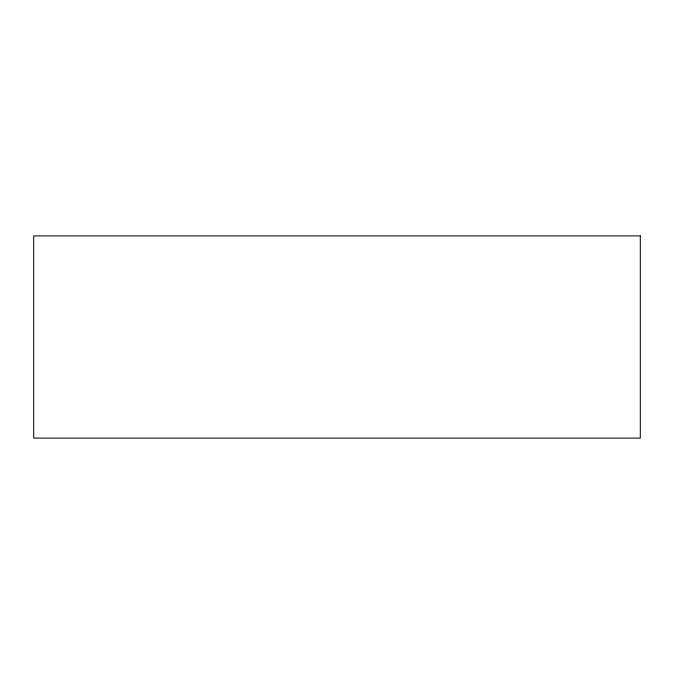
<?xml version="1.0" encoding="UTF-8"?>
<svg xmlns="http://www.w3.org/2000/svg" width="674" height="674" viewBox="0 0 674 674"><rect width="100%" height="100%" fill="white"/><g stroke="black" fill="none" stroke-linecap="round" stroke-linejoin="round"><path stroke-width="1.01" d="M640.3 235.9L33.7 235.9L33.7 438.1L640.3 438.1L640.3 235.9"/></g></svg>
